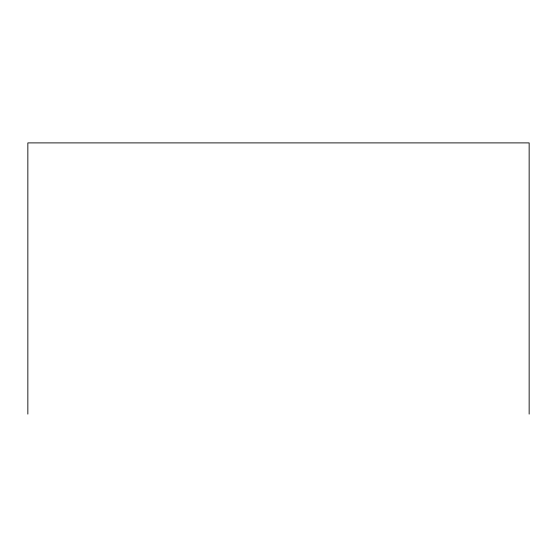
<?xml version="1.0" encoding="UTF-8"?>
<svg xmlns="http://www.w3.org/2000/svg" width="557" height="557" viewBox="0 0 557 557"><rect width="100%" height="100%" fill="white"/><g stroke="black" fill="none" stroke-linecap="round" stroke-linejoin="round"><path stroke-width="0.84" d="M529.15 414.102L529.15 142.898L27.85 142.898L27.85 414.102"/></g></svg>
